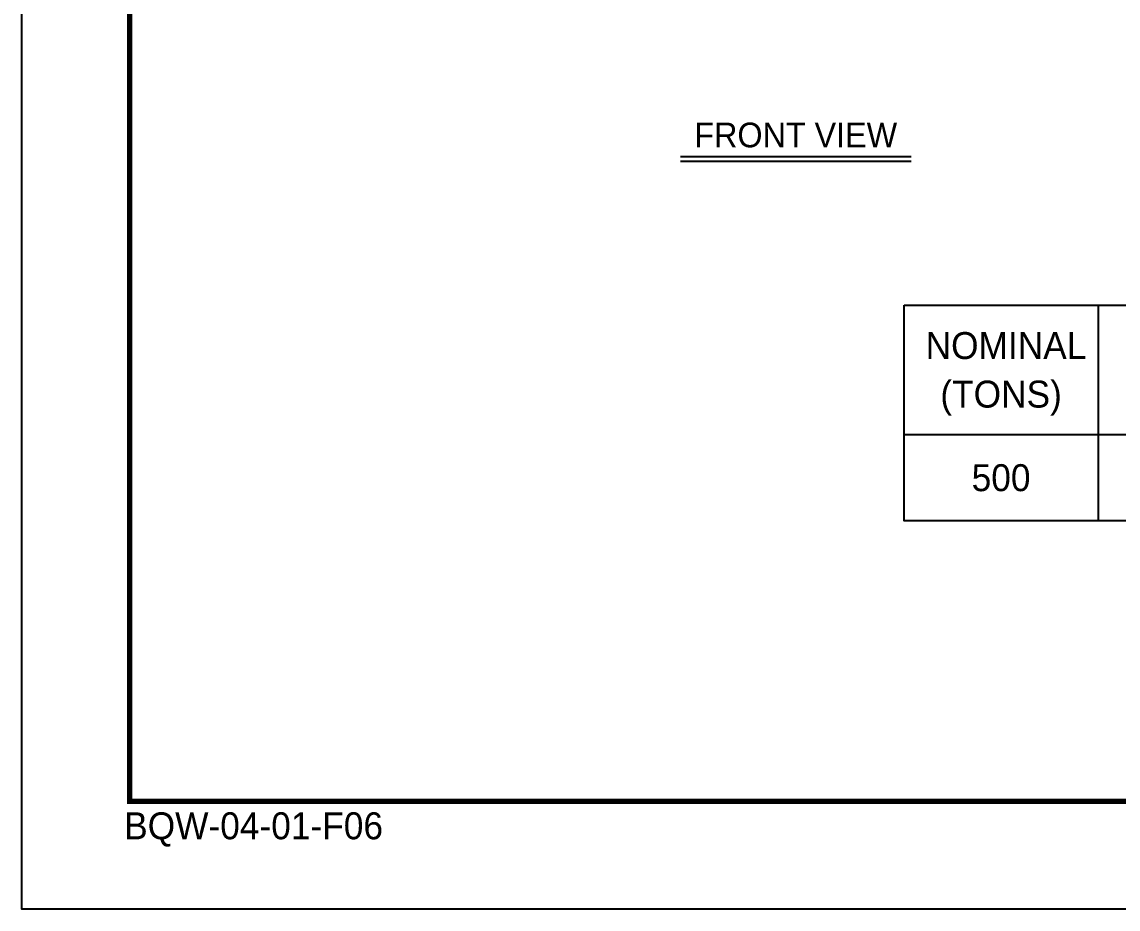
# Model space of a CAD drawing. Header units: millimetres. Extents: x 2711 to 34823, y 3042 to 25750.
# Drawn here: x 2711 to 10478, y 3042 to 9329 of the extents above; entities that cross this region are included whole.
import ezdxf
from ezdxf.enums import TextEntityAlignment as Align

# ---------------------------------------------------------------- set-up
doc = ezdxf.new("R2010")
doc.units = ezdxf.units.MM
for name, color, linetype in [('냉각탑_box', 1, 'Continuous'), ('냉각탑_form', 1, 'Continuous'), ('냉각탑_text', 3, 'Continuous')]:
    doc.layers.add(name, color=color, linetype=linetype)
doc.styles.add('돋움', font='Dotum.ttf')

# ---------------------------------------------------------------- blocks, each defined once
blk = doc.blocks.new('냉각탑form')
at = {"layer": 'Defpoints'}
blk.add_lwpolyline([(0, 297.07), (420.1, 297.07), (420.1, 0), (0, 0)], close=True, dxfattribs=at)
at = {"layer": '냉각탑_form', "const_width": 0.5}
blk.add_lwpolyline([(10, 287.07), (10, 10), (410.1, 10), (410.1, 287.07)], close=True, dxfattribs=at)
at = {"layer": '냉각탑_form', "style": '돋움'}
blk.add_text('BQW-04-01-F06', height=2.5006, dxfattribs=at).set_placement((9.48, 6.47))

msp = doc.modelspace()

# ---------------------------------------------------------------- linework, layer by layer
at = {"layer": '냉각탑_box'}
for p, q in [((7377.7, 8376.2), (9011, 8376.2)), ((7377.7, 8341.2), (9011, 8341.2)), ((10337.3, 7322), (10337.3, 5793.2)), ((8961.4, 6404.7), (25396, 6404.7))]:
    msp.add_line(p, q, dxfattribs=at)
msp.add_lwpolyline([(8961.4, 7322), (25396, 7322), (25396, 5793.2), (8961.4, 5793.2)], close=True, dxfattribs=at)

# ---------------------------------------------------------------- block references
at = {"layer": '냉각탑_form', "xscale": 76.44, "yscale": 76.44, "zscale": 76.44}
msp.add_blockref('냉각탑form', (2710.7, 3041.7), dxfattribs=at)

# ---------------------------------------------------------------- texts
at = {"layer": '냉각탑_text', "style": '돋움'}
for s, height, p in [('FRONT VIEW', 175, (8194.3, 8527.8)), (' NOMINAL', 191.1, (9649.3, 7035.3)), ('(TONS)', 191.1, (9649.3, 6691.3)), ('500', 191.1, (9649.3, 6098.9))]:
    msp.add_text(s, height=height, dxfattribs=at).set_placement(p, align=Align.MIDDLE_CENTER)

doc.saveas('drawing.dxf')
